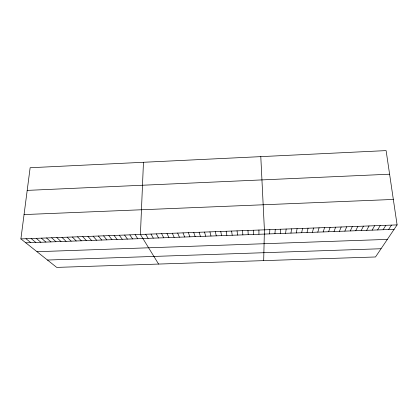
<?xml version="1.0" encoding="UTF-8"?>
<svg xmlns="http://www.w3.org/2000/svg" width="418" height="418" viewBox="0 0 418 418"><rect width="100%" height="100%" fill="white"/><g stroke="black" fill="none" stroke-linecap="round" stroke-linejoin="round"><path stroke-width="0.63" d="M263.685 260.628L264.406 229.843L260.795 156.635M143.463 162.283L140.417 234.461L158.589 264.066M269.615 233.892L269.829 229.644M274.934 233.699L275.269 229.44M280.264 233.5L280.713 229.236M20.9 238.913L30.138 167.733L386.112 150.605L397.1 224.9L375.505 256.976L56.712 267.395L20.9 238.913L397.1 224.9M285.599 233.307L286.163 229.033M290.944 233.108L291.628 228.829M296.299 232.915L297.099 228.625M301.66 232.716L302.575 228.421M307.026 232.523L308.066 228.218M312.408 232.324L313.563 228.014M317.795 232.126L319.07 227.81M323.187 231.927L324.582 227.601M328.595 231.734L330.105 227.397M334.008 231.535L335.638 227.188M339.426 231.337L341.182 226.984M344.855 231.138L346.731 226.775M350.294 230.935L352.29 226.572M355.744 230.736L357.86 226.363M361.199 230.537L363.441 226.154M366.664 230.339L369.026 225.945M372.135 230.135L374.622 225.741M377.616 229.937L380.228 225.532M383.107 229.733L385.845 225.323M388.609 229.534L391.467 225.109M27.201 190.389L389.602 174.201M24.061 214.575L393.333 199.443M25.811 242.821L394.117 229.33M36.998 251.714L387.345 239.389M47.459 260.038L381.049 248.741M26.005 238.725L30.817 242.639M31.12 238.532L35.828 242.45M36.246 238.344L40.849 242.268M41.377 238.15L45.881 242.085M46.513 237.962L50.912 241.902M51.66 237.769L55.96 241.714M56.817 237.576L61.012 241.531M61.979 237.382L66.07 241.343M67.152 237.189L71.138 241.16M72.33 237.001L76.212 240.972M77.518 236.807L81.296 240.789M82.712 236.614L86.385 240.601M87.916 236.416L91.485 240.413M93.13 236.222L96.595 240.23M98.35 236.029L101.71 240.042M103.58 235.836L106.83 239.854M108.816 235.637L111.961 239.666M114.062 235.444L117.097 239.477M119.318 235.25L122.244 239.289M124.58 235.052L127.401 239.101M129.852 234.859L132.563 238.908M135.129 234.66L137.736 238.72M145.71 234.263L148.103 238.344M151.018 234.07L153.296 238.15M156.332 233.871L158.5 237.962M161.651 233.672L163.71 237.769M166.981 233.474L168.929 237.581M172.32 233.275L174.16 237.387M177.666 233.077L179.395 237.194M183.021 232.873L184.641 237.001M188.387 232.674L189.892 236.813M193.759 232.476L195.154 236.619M199.14 232.277L200.421 236.426M204.533 232.074L205.698 236.233M209.93 231.875L210.986 236.039M215.338 231.671L216.278 235.846M220.756 231.467L221.582 235.653M226.18 231.269L226.89 235.454M231.614 231.065L232.209 235.261M237.058 230.861L237.539 235.068M242.508 230.658L242.874 234.869M247.968 230.454L248.219 234.676M253.439 230.25L253.574 234.477M258.92 230.046L258.935 234.284"/></g></svg>
